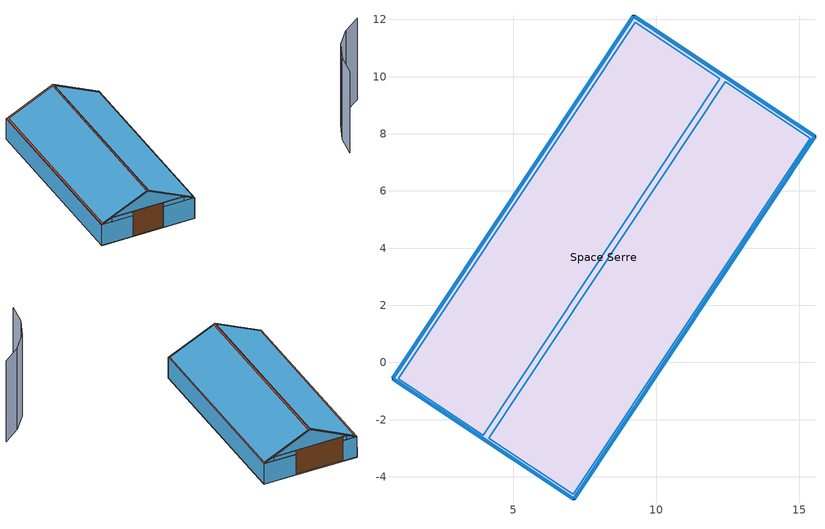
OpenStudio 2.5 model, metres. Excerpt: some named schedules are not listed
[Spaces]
Space Serre
 floor ground: 9.21,12.13 15.55,7.91 7.12,-4.78 0.77,-0.57 z0
 wall outside: 7.12,-4.78 15.55,7.91 / 9.21,12.13 0.77,-0.57 z0:1.83; 12.38,10.02,3.66 15.55,7.91,1.83 15.55,7.91,0 9.21,12.13,0 9.21,12.13,1.83; 3.95,-2.67,3.66 0.77,-0.57,1.83 0.77,-0.57,0 7.12,-4.78,0 7.12,-4.78,1.83
 window: 15.54,7.92 13.38,9.36 z0.01:1.81; 10.13,11.51 9.22,12.12 / 5.01,-3.38 7.09,-4.76 z0.03:1.82; 10.13,11.51 9.94,11.64 z1.85:2.16; 14.87,8.37 13.39,9.35 z1.84:2.16; 0.81,-0.59 2.89,-1.97 z0.04:1.82; 1.51,-1.06 2.89,-1.97 z1.84:2.19; 5.01,-3.38 6.38,-4.29 z1.84:2.18; 7.13,-4.76 15.54,7.89 / 9.19,12.11 0.79,-0.55 z0.06:1.8; 14.89,8.35,2.16 15.5,7.95,1.85 14.89,8.35,1.85; 6.41,-4.31,2.18 6.41,-4.31,1.84 7.06,-4.74,1.84; 3.95,-2.68,3.62 1.52,-1.06,2.22 6.37,-4.28,2.22; 1.5,-1.05,2.18 0.82,-0.6,1.84 1.5,-1.05,1.84; 12.38,10.02,3.63 14.86,8.37,2.2 9.94,11.64,2.2; 9.89,11.67,2.16 9.89,11.67,1.85 9.27,12.08,1.85
 door: 13.35,9.38 10.16,11.49 z0.1:2.17; 2.93,-2 4.96,-3.35 z0.06:2.19
 roof outside: 3.95,-2.67,3.66 7.12,-4.78,1.83 15.55,7.91,1.83 12.38,10.02,3.66; 12.38,10.02,3.66 9.21,12.13,1.83 0.77,-0.57,1.83 3.95,-2.67,3.66
 skylight: 12.23,9.93,3.62 9.26,11.89,1.91 0.98,-0.57,1.91 3.95,-2.54,3.62; 4.14,-2.65,3.59 7.1,-4.62,1.88 15.39,7.85,1.88 12.42,9.82,3.59
shading: 23.06,-9.41 21.28,-9.48 / 21.28,-9.48 19.59,-10.01 / 19.59,-10.01 18.09,-10.96 / 18.09,-10.96 16.89,-12.27 z2.44:9.63
[Building]
Building 1: North Axis {deg}=0; Default Construction Set=189.1-2009 - CZ5 - Office
[Site]
Montreal Int'l: Latitude {deg}=45.47; Longitude {deg}=-73.75; Time Zone {hr}=-5; Elevation {m}=36
[ClimateZones]
Climate Zone Institution Name 1=ASHRAE; Climate Zone Document Name 1=ANSI/ASHRAE Standard 169; Climate Zone Document Year 1=2006; Climate Zone Institution Name 2=CEC; Climate Zone Document Name 2=California Climate Zone Descriptions; Climate Zone Document Year 2=1995
[SizingPeriod:DesignDay] Barometric Pressure {Pa}=100893; Sky Clearness=0; Rain Indicator=0; Snow Indicator=0; Day of Month=21; Daylight Saving Time Indicator=0; Dry-Bulb Temperature Range Modifier Type=DefaultMultipliers
Name | Maximum Dry-Bulb Temperature {C} | Daily Dry-Bulb Temperature Range {deltaC} | Humidity Indicating Conditions at Maximum Dry-Bulb | Wind Speed {m/s} | Wind Direction {deg} | Month | Day Type | Humidity Indicating Type | Solar Model Indicator | ASHRAE Taub | ASHRAE Taud
Montreal Int'l Ann Htg 99.6% Condns DB | -23.7 | 0 | -23.7 | 3.9 | 260 | 1 | WinterDesignDay | Wetbulb | ASHRAEClearSky
Montreal Int'l Ann Hum_n 99.6% Condns DP=>MCDB | -23 | 0 | -30.5 | 3.9 | 260 | 1 | WinterDesignDay | Dewpoint | ASHRAEClearSky
Montreal Int'l Ann Htg Wind 99.6% Condns WS=>MCDB | -5.3 | 0 | -5.3 | 12.9 | 260 | 1 | WinterDesignDay | Wetbulb | ASHRAEClearSky
Montreal Int'l Ann Clg .4% Condns DB=>MWB | 30 | 9.3 | 22.1 | 4.9 | 220 | 7 | SummerDesignDay | Wetbulb | ASHRAETau | 0.465 | 1.966
Montreal Int'l Ann Clg .4% Condns WB=>MDB | 28.1 | 9.3 | 23.2 | 4.9 | 220 | 7 | SummerDesignDay | Wetbulb | ASHRAETau | 0.465 | 1.966
Montreal Int'l Ann Clg .4% Condns DP=>MDB | 26 | 9.3 | 21.6 | 4.9 | 220 | 7 | SummerDesignDay | Dewpoint | ASHRAETau | 0.465 | 1.966
Montreal Int'l Ann Clg .4% Condns Enth=>MDB | 28.1 | 9.3 | 69300 | 4.9 | 220 | 7 | SummerDesignDay | Enthalpy | ASHRAETau | 0.465 | 1.966
[Site:GroundTemperature:BuildingSurface]
2.47, 4.08, 7.22, 10.18, 16.02, 19.43, 20.55, 18.9, 14.61, 10.29, 6.04, 3.24
[DefaultConstructionSet] Interior Partition Construction=Interior Partition
Name | Default Exterior Surface Constructions | Default Interior Surface Constructions | Default Ground Contact Surface Constructions | Default Exterior SubSurface Constructions | Default Interior SubSurface Constructions
189.1-2009 - CZ5 - Office | Default Surface Constructions 13 | Default Surface Constructions 14 | Default Surface Constructions 15 | Default Sub Surface Constructions 9 | Default Sub Surface Constructions 10
Serre | Default Surface Constructions 22 | Default Surface Constructions 23 | Default Surface Constructions 24 | Default Sub Surface Constructions 15 | Default Sub Surface Constructions 16
[DefaultSurfaceConstructions]
Name | Floor Construction | Wall Construction | Roof Ceiling Construction
Default Surface Constructions 13 | ExtSlabCarpet 4in ClimateZone 1-8 | ASHRAE 189.1-2009 ExtWall Mass ClimateZone 5 | ASHRAE 189.1-2009 ExtRoof IEAD ClimateZone 2-5
Default Surface Constructions 14; Default Surface Constructions 23 | Interior Floor | Interior Wall | Interior Ceiling
Default Surface Constructions 15 | ExtSlabCarpet 4in ClimateZone 1-8 | ExtSlabCarpet 4in ClimateZone 1-8 | ExtSlabCarpet 4in ClimateZone 1-8
Default Surface Constructions 22 | Fondation Serre | Mur serre 1 | Mur serre 1
Default Surface Constructions 24 | Plancher Serre | ExtSlabCarpet 4in ClimateZone 1-8 | Mur serre 1
[Construction]
ExtSlabCarpet 4in ClimateZone 1-8: MAT-CC05 4 HW CONCRETE, CP02 CARPET PAD
Interior Floor: F16 Acoustic tile, F05 Ceiling air space resistance, M11 100mm lightweight concrete
Interior Wall: G01a 19mm gypsum board, F04 Wall air space resistance, G01a 19mm gypsum board
Interior Ceiling: M11 100mm lightweight concrete, F05 Ceiling air space resistance, F16 Acoustic tile
Exterior Door: F08 Metal surface, I01 25mm insulation board
Interior Window: Clear 3mm
Interior Door; Interior Partition: G05 25mm wood
ASHRAE 189.1-2009 ExtRoof IEAD ClimateZone 2-5: Roof Membrane, Roof Insulation [21], Metal Decking
ASHRAE 189.1-2009 ExtWindow ClimateZone 4-5: Theoretical Glass [207]
ASHRAE 189.1-2009 ExtWall Mass ClimateZone 5: 1IN Stucco, 8IN Concrete HW, Wall Insulation [40], 1/2IN Gypsum
Fondation Serre: Pierres concassees, Carpet - 1/4 in.
Mur serre 1: Metal Decking 2
Plancher Serre: CP02 CARPET PAD
Mur polycarbonate: Polycarbonate
Construction polyethylene: Polyethylene
[Material]
Name | Roughness | Thickness {m} | Conductivity {W/m-K} | Density {kg/m3} | Specific Heat {J/kg-K} | Thermal Absorptance | Solar Absorptance | Visible Absorptance
MAT-CC05 4 HW CONCRETE | Rough | 0.1016 | 1.311 | 2240 | 836.8 | 0.9 | 0.85 | 0.85
1IN Stucco | Smooth | 0.0253 | 0.6918 | 1858 | 837 | 0.9 | 0.92 | 0.92
8IN Concrete HW | MediumRough | 0.2033 | 1.7296 | 2243 | 837 | 0.9 | 0.65 | 0.65
1/2IN Gypsum | Smooth | 0.0127 | 0.16 | 784.9 | 830 | 0.9 | 0.4 | 0.4
Roof Membrane | VeryRough | 0.0095 | 0.16 | 1121.29 | 1460 | 0.9 | 0.7 | 0.7
Metal Decking | MediumSmooth | 0.0015 | 45.006 | 7680 | 418.4 | 0.9 | 0.6 | 0.6
F16 Acoustic tile | MediumSmooth | 0.0191 | 0.06 | 368 | 590 | 0.9 | 0.3 | 0.3
M11 100mm lightweight concrete | MediumRough | 0.1016 | 0.53 | 1280 | 840 | 0.9 | 0.5 | 0.5
G01a 19mm gypsum board | MediumSmooth | 0.019 | 0.16 | 800 | 1090 | 0.9 | 0.4 | 0.4
F08 Metal surface | Smooth | 0.0008 | 45.28 | 7824 | 500 | 0.9 | 0.7 | 0.7
I01 25mm insulation board | MediumRough | 0.0254 | 0.03 | 43 | 1210 | 0.9 | 0.6 | 0.6
G05 25mm wood | MediumSmooth | 0.0254 | 0.15 | 608 | 1630 | 0.9 | 0.5 | 0.5
Roof Insulation [21] | MediumRough | 0.2105 | 0.049 | 265 | 836.8 | 0.9 | 0.7 | 0.7
Wall Insulation [40] | MediumRough | 0.0794 | 0.0432 | 91 | 837 | 0.9 | 0.5 | 0.5
Pierres concassees | Rough | 0.3 | 0.7 | 1600 | 1175 | 0.9 | 0.85 | 0.85
Carpet - 1/4 in. | MediumRough | 0.00635 | 0.06 | 288 | 1380
Metal Decking 2 | MediumSmooth | 0.003 | 45.006 | 7680 | 418.4 | 0.9 | 0.6 | 0.6
[Material:NoMass]
CP02 CARPET PAD: Roughness=Smooth; Thermal Resistance {m2-K/W}=0.1; Thermal Absorptance=0.9; Solar Absorptance=0.8; Visible Absorptance=0.8
[Material:AirGap]
Name | Thermal Resistance {m2-K/W}
F05 Ceiling air space resistance | 0.18
F04 Wall air space resistance | 0.15
[DefaultSubSurfaceConstructions]
Name | Fixed Window Construction | Operable Window Construction | Door Construction | Tubular Daylight Dome Construction | Tubular Daylight Diffuser Construction | Skylight Construction
Default Sub Surface Constructions 9 | ASHRAE 189.1-2009 ExtWindow ClimateZone 4-5 | ASHRAE 189.1-2009 ExtWindow ClimateZone 4-5 | Exterior Door | Interior Window | Interior Window
Default Sub Surface Constructions 10; Default Sub Surface Constructions 16 | Interior Window | Interior Window | Interior Door
Default Sub Surface Constructions 15 | Mur polycarbonate | Construction polyethylene | Exterior Door | Interior Window | Interior Window | Construction polyethylene
[WindowMaterial:Glazing] Optical Data Type=SpectralAverage; Thickness {m}=0.003; Back Side Solar Reflectance at Normal Incidence=0; Back Side Visible Reflectance at Normal Incidence=0; Infrared Transmittance at Normal Incidence=0; Dirt Correction Factor for Solar and Visible Transmittance=1; Solar Diffusing=No
Name | Solar Transmittance at Normal Incidence | Front Side Solar Reflectance at Normal Incidence | Visible Transmittance at Normal Incidence | Front Side Visible Reflectance at Normal Incidence | Front Side Infrared Hemispherical Emissivity | Back Side Infrared Hemispherical Emissivity | Conductivity {W/m-K}
Clear 3mm | 0.837 | 0.075 | 0.898 | 0.081 | 0.84 | 0.84 | 0.9
Theoretical Glass [207] | 0.3311 | 0.6189 | 0.44 | 0.51 | 0.9 | 0.9 | 0.0133
[WindowMaterial:Blind]
Window Material Blind 1: Slat Width {m}=0.025; Slat Separation {m}=0.01875; Front Side Slat Beam Solar Reflectance=0.5; Back Side Slat Beam Solar Reflectance=0.5; Front Side Slat Diffuse Solar Reflectance=0.5; Back Side Slat Diffuse Solar Reflectance=0.5; Slat Beam Visible Transmittance=0
[WindowMaterial:SimpleGlazingSystem]
Name | U-Factor {W/m2-K} | Solar Heat Gain Coefficient | Visible Transmittance
Polycarbonate | 2.925 | 0.81 | 0.79
Polyethylene | 3.9 | 0.6 | 0.9
[DefaultScheduleSet]
189.1-2009 - Office - WholeBuilding - Sm Office - CZ4-8 Schedule Set: Number of People Schedule=Small Office Bldg Occ; People Activity Level Schedule=Small Office Activity; Lighting Schedule=Office Bldg Light; Electric Equipment Schedule=Small Office Bldg Equip; Infiltration Schedule=Small Office Infil Quarter On
[DesignSpecification:OutdoorAir]
Serre OA: Outdoor Air Method=Sum; Outdoor Air Flow per Person {m3/s-person}=0
[People:Definition]
Serre People definition: Number of People Calculation Method=People; Number of People {people}=5; Fraction Radiant=0.3
[ElectricEquipment:Definition]
Serre Fan: Design Level Calculation Method=EquipmentLevel; Design Level {W}=50; Fraction Lost=0.1
[ThermostatSetpoint:DualSetpoint]
Thermostat Setpoint Dual Setpoint 1: Heating Setpoint Temperature Schedule=Serre HtgStp; Cooling Setpoint Temperature Schedule=Serre ClgStp
[ShadingControl]
Shading Control 1: Shading Type=InteriorBlind; Shading Device Material=Window Material Blind 1
[Space]
Space Serre: Space Type=Serre Space type; Default Construction Set=Serre; Thermal Zone=Thermal Zone 1
[SpaceType]
Serre Space type: Default Schedule Set=189.1-2009 - Office - WholeBuilding - Sm Office - CZ4-8 Schedule Set; Design Specification Outdoor Air Object=Serre OA; Standards Building Type=Office; Standards Space Type=WholeBuilding - Sm Office
[People]
Serre People: People Definition=Serre People definition; Space or SpaceType=Serre Space type
[ElectricEquipment]
Fans Serre: Electric Equipment Definition=Serre Fan; Space or SpaceType=Serre Space type; Schedule=Serre Circulating fac schedule 1; Multiplier=4
[SpaceInfiltration:DesignFlowRate]
Serre infiltration: Space or SpaceType=Serre Space type; Design Flow Rate Calculation Method=AirChanges/Hour; Design Flow Rate {m3/s}=0; Flow per Exterior Surface Area {m3/s-m2}=0.000226568; Air Changes per Hour {1/hr}=0.6
[ThermalZone]
Thermal Zone 1: Thermostat=Thermostat Setpoint Dual Setpoint 1; Use Ideal Air Loads=No; Humidistat=Zone Control Humidistat 1
[Sizing:Zone]
Thermal Zone 1: Zone Cooling Design Supply Air Temperature Input Method=SupplyAirTemperature; Zone Cooling Design Supply Air Temperature {C}=14; Zone Cooling Design Supply Air Temperature Difference {deltaC}=11.11; Zone Heating Design Supply Air Temperature Input Method=SupplyAirTemperature; Zone Heating Design Supply Air Temperature {C}=40; Zone Heating Design Supply Air Temperature Difference {deltaC}=11.11; Zone Cooling Design Supply Air Humidity Ratio {kg-H2O/kg-air}=0.0085; Zone Heating Design Supply Air Humidity Ratio {kg-H2O/kg-air}=0.008; Cooling Design Air Flow Method=DesignDay; Heating Design Air Flow Method=DesignDay; Account for Dedicated Outdoor Air System=No; Dedicated Outdoor Air System Control Strategy=NeutralSupplyAir; Dedicated Outdoor Air Low Setpoint Temperature for Design {C}=autosize; Dedicated Outdoor Air High Setpoint Temperature for Design {C}=autosize
[Zone equipment]
Thermal Zone 1: Natural Ventilation, CV Unit Heater Gas, Zone HVAC Dehumidifier
[ZoneVentilation:DesignFlowRate]
Natural Ventilation: Schedule=Always On Discrete; Design Flow Rate Calculation Method=Flow/Zone; Design Flow Rate {m3/s}=3; Flow Rate per Zone Floor Area {m3/s-m2}=0; Flow Rate per Person {m3/s-person}=0; Air Changes per Hour {1/hr}=0; Ventilation Type=Natural; Fan Pressure Rise {Pa}=0; Fan Total Efficiency=1; Constant Term Coefficient=0.606; Temperature Term Coefficient=0.03636; Velocity Term Coefficient=0.1177; Velocity Squared Term Coefficient=0; Minimum Indoor Temperature {C}=24; Maximum Indoor Temperature {C}=100; Delta Temperature {deltaC}=0; Minimum Outdoor Temperature {C}=5.68434e-14; Maximum Outdoor Temperature {C}=100; Maximum Wind Speed {m/s}=40
[ZoneHVAC:UnitHeater]
CV Unit Heater Gas: Availability Schedule=Gaz heater Avaibility; Supply Air Fan=CV Unit Heater Fan; Maximum Supply Air Flow Rate {m3/s}=AutoSize; Fan Control Type=OnOff; Heating Coil=Unit Heater Gas Htg Coil; Maximum Hot Water Flow Rate {m3/s}=AutoSize; Minimum Hot Water Flow Rate {m3/s}=0; Heating Convergence Tolerance=0.001
[Fan:ConstantVolume]
CV Unit Heater Fan: Availability Schedule=Always On Discrete hvac_library; Maximum Flow Rate {m3/s}=AutoSize
[Coil:Heating:Gas]
Unit Heater Gas Htg Coil: Availability Schedule=Always On Discrete hvac_library; Gas Burner Efficiency=0.93; Nominal Capacity {W}=AutoSize; Parasitic Electric Load {W}=0; Parasitic Gas Load {W}=0
[OtherEquipment:Definition] Design Level Calculation Method=EquipmentLevel
Name | Design Level {W} | Fraction Latent
Plants Sensible Load | -16542
Plants Latent Load | 19812 | 1
[OtherEquipment] Space or SpaceType=Serre Space type
Name | Other Equipment Definition | Schedule
Other Equipment 1 | Plants Latent Load | Latent plants loads hourly
Other Equipment 2 | Plants Sensible Load | Sensible plants loads hourly
[ZoneControl:Humidistat]
Zone Control Humidistat 1: Humidifying Relative Humidity Setpoint Schedule=Serre hum RH Stpt; Dehumidifying Relative Humidity Setpoint Schedule=Serre Dehum RH Stpt
[ZoneHVAC:Dehumidifier:DX]
Zone HVAC Dehumidifier: Availability Schedule=Always On Discrete hvac_library; Rated Water Removal {L/day}=450; Rated Energy Factor {L/kWh}=3.412; Rated Air Flow Rate {m3/s}=0.12036; Water Removal Curve=Dehumidifier Water Removal Curve; Energy Factor Curve=Dehumidifier Energy Factor Curve; Part Load Fraction Correlation Curve=Dehumidifier Part Load Curve; Minimum Dry-Bulb Temperature for Dehumidifier Operation {C}=-10; Maximum Dry-Bulb Temperature for Dehumidifier Operation {C}=35; Off-Cycle Parasitic Electric Load {W}=0
[EnergyManagementSystem:Sensor] Output Variable or Output Meter Index Key=Zone HVAC Dehumidifier
Name | Output Variable or Output Meter
Energy_Management_System_Sensor_1 | Zone Dehumidifier Sensible Heating Rate
Energy_Management_System_Sensor_2 | Zone Dehumidifier Electric Power
[Schedule:Ruleset]
Name | Default Day Schedule | Summer Design Day Schedule | Winter Design Day Schedule
Office Bldg Light | Office Bldg Light Default Schedule | Office Bldg Light Summer Design Day | Office Bldg Light Winter Design Day
Small Office Bldg Occ | Small Office Bldg Occ Default Schedule | Small Office Bldg Occ Summer Design Day | Small Office Bldg Occ Winter Design Day
Small Office Activity | Small Office Activity Default Schedule | Small Office Activity Summer Design Day | Small Office Activity Winter Design Day
Small Office Infil Quarter On | Small Office Infil Quarter On Default Schedule | Small Office Infil Quarter On Summer Design Day | Small Office Infil Quarter On Winter Design Day
Small Office Bldg Equip | Small Office Bldg Equip Default Schedule | Small Office Bldg Equip Summer Design Day | Small Office Bldg Equip Winter Design Day
Serre ClgStp | Schedule Day 21 | Schedule Day 22 | Schedule Day 23
Serre HtgStp | Schedule Day 18 | Schedule Day 19 | Schedule Day 20
Serre Circulating fac schedule 1 | Schedule Day 33
Serre Dehum RH Stpt | Schedule Day 6
Serre hum RH Stpt | Schedule Day 34
Gaz heater Avaibility | Schedule Day 7
[Schedule:Day]
Office Bldg Light Default Schedule: 5, 0, 0.05, 7, 0, 0.1, 8, 0, 0.3, 17, 0, 0.9, 18, 0, 0.7, 20, 0, 0.5, 22, 0, 0.3, 23, 0, 0.1, 24, 0, 0.05
Office Bldg Light Summer Design Day; Small Office Infil Quarter On Rule 1 Day Schedule; Small Office Bldg Equip Summer Design Day; Schedule Day 33; Schedule Day 7: 24, 0, 1
Office Bldg Light Winter Design Day; Small Office Bldg Occ Winter Design Day; Small Office Bldg Occ Rule 1 Day Schedule; Small Office Bldg Equip Winter Design Day: 24, 0, 0
Office Bldg Light Rule 1 Day Schedule: 24, 0, 0.05
Office Bldg Light Rule 2 Day Schedule: 6, 0, 0.05, 8, 0, 0.1, 14, 0, 0.5, 17, 0, 0.15, 24, 0, 0.05
Small Office Bldg Occ Default Schedule: 6, 0, 0, 7, 0, 0.1, 8, 0, 0.2, 12, 0, 0.95, 13, 0, 0.5, 17, 0, 0.95, 18, 0, 0.3, 20, 0, 0.1, 24, 0, 0.05
Small Office Bldg Occ Summer Design Day: 6, 0, 0, 22, 0, 1, 24, 0, 0.05
Small Office Bldg Occ Rule 2 Day Schedule: 6, 0, 0, 8, 0, 0.1, 12, 0, 0.3, 17, 0, 0.1, 24, 0, 0
Small Office Activity Default Schedule; Small Office Activity Summer Design Day; Small Office Activity Winter Design Day: 24, 0, 120
Small Office Infil Quarter On Default Schedule; Small Office Infil Quarter On Summer Design Day: 6, 0, 1, 22, 0, 0.25, 24, 0, 1
Small Office Infil Quarter On Winter Design Day; Small Office Infil Quarter On Rule 2 Day Schedule: 6, 0, 1, 18, 0, 0.25, 24, 0, 1
Small Office Bldg Equip Default Schedule: 8, 0, 0.4, 12, 0, 0.9, 13, 0, 0.8, 17, 0, 0.9, 18, 0, 0.5, 24, 0, 0.4
Small Office Bldg Equip Rule 1 Day Schedule: 24, 0, 0.3
Small Office Bldg Equip Rule 2 Day Schedule: 6, 0, 0.3, 8, 0, 0.4, 12, 0, 0.5, 17, 0, 0.35, 24, 0, 0.3
Schedule Day 21: 5, 0, 24, 21, 0, 28, 24, 0, 24
Schedule Day 22; Schedule Day 23: 9, 0, 23.5, 17, 0, 22.8, 24, 0, 23.5
Schedule Day 18: 5, 0, 16, 21, 0, 20, 24, 0, 16
Schedule Day 19; Schedule Day 20: 9, 0, 18, 17, 0, 18.4, 24, 0, 18
Schedule Day 6: 24, 0, 80
Schedule Day 34: 24, 0, 60
Schedule Day 8: 4, 0, 0.2, 20, 0, 0, 24, 0, 0.2
[Schedule:Rule] Date Specification Type=DateRange; Start Day=1; End Day=31
Name | Schedule Ruleset | Rule Order | Day Schedule | Apply Sunday | Apply Monday | Apply Tuesday | Apply Wednesday | Apply Thursday | Apply Friday | Apply Saturday | Start Month | End Month
Office Bldg Light Rule 1 | Office Bldg Light | 0 | Office Bldg Light Rule 1 Day Schedule | Yes | No | No | No | No | No | No | 1 | 12
Office Bldg Light Rule 2 | Office Bldg Light | 1 | Office Bldg Light Rule 2 Day Schedule | No | No | No | No | No | No | Yes | 1 | 12
Small Office Bldg Occ Rule 1 | Small Office Bldg Occ | 0 | Small Office Bldg Occ Rule 1 Day Schedule | Yes | No | No | No | No | No | No | 1 | 12
Small Office Bldg Occ Rule 2 | Small Office Bldg Occ | 1 | Small Office Bldg Occ Rule 2 Day Schedule | No | No | No | No | No | No | Yes | 1 | 12
Small Office Infil Quarter On Rule 1 | Small Office Infil Quarter On | 0 | Small Office Infil Quarter On Rule 1 Day Schedule | Yes | No | No | No | No | No | No | 1 | 12
Small Office Infil Quarter On Rule 2 | Small Office Infil Quarter On | 1 | Small Office Infil Quarter On Rule 2 Day Schedule | No | No | No | No | No | No | Yes | 1 | 12
Small Office Bldg Equip Rule 1 | Small Office Bldg Equip | 0 | Small Office Bldg Equip Rule 1 Day Schedule | Yes | No | No | No | No | No | No | 1 | 12
Small Office Bldg Equip Rule 2 | Small Office Bldg Equip | 1 | Small Office Bldg Equip Rule 2 Day Schedule | No | No | No | No | No | No | Yes | 1 | 12
Summer Avaibility | Gaz heater Avaibility | 0 | Schedule Day 8 | Yes | Yes | Yes | Yes | Yes | Yes | Yes | 5 | 8
[Schedule:Constant] Value=1
Always On Discrete hvac_library; Always On Discrete
[Curve:Biquadratic] Minimum Value of x=21; Maximum Value of x=32.22; Minimum Value of y=40; Maximum Value of y=80
Name | Coefficient1 Constant | Coefficient2 x | Coefficient3 x**2 | Coefficient4 y | Coefficient5 y**2 | Coefficient6 x*y
Dehumidifier Water Removal Curve | -2.72488 | 0.100712 | -0.000990538 | 0.050053 | -0.000203629 | -0.000341751
Dehumidifier Energy Factor Curve | -2.38832 | 0.0930477 | -0.0013697 | 0.0665337 | -0.000343198 | -0.00056249
[Curve:Quadratic]
Dehumidifier Part Load Curve: Coefficient1 Constant=0.95; Coefficient2 x=0.05; Coefficient3 x**2=0; Minimum Value of x=0; Maximum Value of x=1
